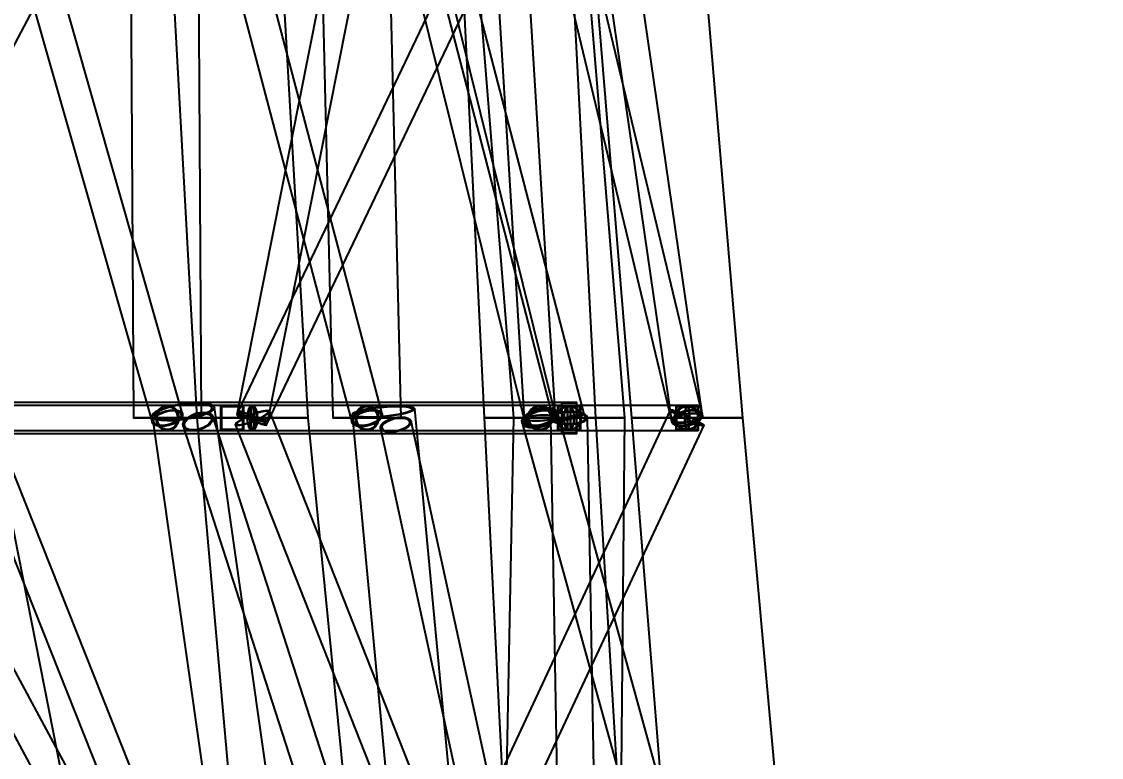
# Model space of a CAD drawing. Header units: millimetres. Extents: x -123812 to 252100, y -3000 to 639000.
# Drawn here: x 18780 to 36212, y 44520 to 56400 of the extents above; entities that cross this region are included whole.
import ezdxf

# ---------------------------------------------------------------- set-up
doc = ezdxf.new("R2010")
doc.units = ezdxf.units.MM
doc.layers.add('D-STR-DIM', color=7, linetype='Continuous', lineweight=13)
doc.layers.add('D-STR-STRC', color=7, linetype='Continuous', lineweight=25)
doc.styles.add('OpenSansCondensed-Light', font='OpenSansCondensed-Light.ttf')
doc.styles.add('TOWER_UNICODE', font='Arial Unicode.ttf')
doc.dimstyles.new('EZDXF', dxfattribs={"dimtxt": 0.25, "dimasz": 0.175, "dimexe": 0.375, "dimexo": 0.125, "dimgap": 0.1, "dimtad": 1, "dimlfac": 100, "dimzin": 12, "dimdsep": 46, "dimtxsty": 'OpenSansCondensed-Light', "dimblk": 'ARCHTICK', "dimcen": 2.5, "dimazin": 3, "dimtfac": 0.5, "dimtmove": 2, "dimatfit": 3})

# ---------------------------------------------------------------- blocks, each defined once
blk = doc.blocks.new('_ARCHTICK')
at = {"color": 0, "linetype": 'BYBLOCK', "const_width": 0.15}
blk.add_lwpolyline([(-0.5, -0.5), (0.5, 0.5)], dxfattribs=at)

msp = doc.modelspace()

# ---------------------------------------------------------------- linework, layer by layer
at = {"layer": 'D-STR-STRC'}
for points in [[(20869.8, 74936.4), (27373, 49936.4), (27381.3, 49933.9), (27405.9, 49935.9), (27445, 49942.4), (27495.9, 49952.7), (27555.2, 49966.3), (27618.8, 49982.1), (27682.4, 49999.2), (27741.7, 50016.3), (27792.7, 50032.4), (27831.7, 50046.2), (27856.3, 50056.8), (27864.7, 50063.6), (21361.6, 75063.6)], [(27218.6, 75049), (22257.6, 50049), (22266.1, 50040.8), (22291, 50029.8), (22330.6, 50016.8), (22382.2, 50002.6), (22442.3, 49988.3), (22506.8, 49974.8), (22571.3, 49963), (22631.4, 49953.7), (22683, 49947.5), (22722.6, 49945), (22747.5, 49946.2), (22756, 49951), (27717, 74951)], [(25357.5, 74984.9), (26894.9, 49984.9), (26903.5, 49973.8), (26928.8, 49964.6), (26969.1, 49957.7), (27021.6, 49953.7), (27082.8, 49952.9), (27148.4, 49955.3), (27214, 49960.7), (27275.2, 49968.8), (27327.7, 49979.1), (27368, 49990.7), (27393.3, 50003), (27401.9, 50015.1), (25864.5, 75015.1)], [(25644.8, 74959.4), (29273.7, 49959.4), (29288.7, 49942.6), (29319.7, 49929.7), (29364.7, 49921.6), (29420.5, 49918.8), (29483.4, 49921.6), (29549, 49929.7), (29613, 49942.6), (29670.9, 49959.4), (29718.7, 49979), (29753.4, 50000), (29772.3, 50021), (29774.4, 50040.6), (26145.5, 75040.6)], [(15409.8, 49883.4), (22027.1, 62383.4), (22017.2, 62395.5), (21992.7, 62414.7), (21955.3, 62439.7), (21907.4, 62468.8), (21852.4, 62500), (21793.9, 62531.2), (21736.1, 62560.3), (21682.8, 62585.3), (21637.6, 62604.5), (21603.7, 62616.6), (21583.3, 62620.7), (21577.9, 62616.6), (14960.6, 50116.6)], [(28251.9, 62610), (22277.9, 50110), (22280.9, 50098.7), (22299.2, 50080.5), (22331.7, 50057), (22376.1, 50029.5), (22429.4, 50000), (22488, 49970.5), (22547.9, 49943), (22605, 49919.5), (22655.4, 49901.3), (22695.7, 49890), (22723, 49886.1), (22735.7, 49890), (28709.7, 62390)], [(17317.7, 62433.7), (20889.9, 49933.7), (20904.7, 49906.2), (20935.1, 49885.1), (20979.2, 49871.9), (21033.9, 49867.4), (21095.5, 49871.9), (21159.8, 49885.1), (21222.4, 49906.2), (21279, 49933.7), (21325.8, 49965.7), (21359.6, 50000), (21378.2, 50034.3), (21380.1, 50066.3), (17807.9, 62566.3)], [(20813.9, 62433), (24112, 49933), (24129.6, 49905.2), (24162.6, 49883.9), (24209, 49870.5), (24265.4, 49865.9), (24328, 49870.5), (24392.6, 49883.9), (24454.8, 49905.2), (24510.3, 49933), (24555.4, 49965.3), (24586.9, 50000), (24602.8, 50034.7), (24601.9, 50067), (21303.8, 62567)], [(23805.1, 62432.7), (26903.7, 49932.7), (26923.1, 49904.9), (26957.8, 49883.5), (27005.4, 49870.1), (27062.9, 49865.5), (27126.1, 49870.1), (27190.9, 49883.5), (27252.8, 49904.9), (27307.5, 49932.7), (27351.4, 49965.2), (27381.5, 50000), (27395.7, 50034.8), (27393.1, 50067.3), (24294.5, 62567.3)], [(26273.3, 62432.9), (29279.5, 49932.9), (29299.5, 49905.1), (29334.8, 49883.7), (29383, 49870.3), (29440.8, 49865.7), (29504.3, 49870.3), (29569.1, 49883.7), (29630.9, 49905.1), (29685.3, 49932.9), (29728.8, 49965.2), (29758.4, 50000), (29771.9, 50034.8), (29768.6, 50067.1), (26762.4, 62567.1)], [(20739.4, 37597.7), (18251.1, 50197.7), (18226, 50238.2), (18168.7, 50269.2), (18083, 50288.7), (17974.8, 50295.4), (17851.4, 50288.7), (17721.4, 50269.2), (17593.4, 50238.2), (17476.3, 50197.7), (17378, 50150.6), (17305.2, 50100), (17262.9, 50049.4), (17254, 50002.3), (19742.4, 37402.3)], [(23694.1, 37567.2), (21892.1, 50167.2), (21875, 50198.7), (21824.7, 50223.5), (21744.7, 50239.9), (21640.5, 50246.7), (21519.1, 50243.6), (21388.9, 50230.6), (21258.6, 50208.8), (21137.3, 50179.5), (21033.1, 50144.8), (20953.1, 50107.1), (20902.8, 50068.9), (20885.7, 50032.8), (22687.7, 37432.8)], [(15185.2, 49796.8), (22506.8, 49796.8), (22514, 49803.7), (22520.6, 49824), (22526.3, 49856.3), (22530.7, 49898.4), (22533.5, 49947.4), (22534.4, 50000), (22533.5, 50052.6), (22530.7, 50101.6), (22526.3, 50143.7), (22520.6, 50176), (22514, 50196.3), (22506.8, 50203.2), (15185.2, 50203.2)], [(17497.3, 49796.8), (21135, 49796.8), (21181.3, 49803.7), (21224.4, 49824), (21261.4, 49856.3), (21289.8, 49898.4), (21307.7, 49947.4), (21313.8, 50000), (21307.7, 50052.6), (21289.8, 50101.6), (21261.4, 50143.7), (21224.4, 50176), (21181.3, 50196.3), (21135, 50203.2), (17497.3, 50203.2)], [(23165.7, 37740.4), (18265.9, 50069.2), (18249.5, 50103), (18217.9, 50128.9), (18173.2, 50145.2), (18118.5, 50150.7), (18057.5, 50145.2), (17994.3, 50128.9), (17933.3, 50103), (17878.6, 50069.2), (17834, 50029.9), (17802.5, 49987.7), (17786.2, 49945.5), (17786.2, 49906.2), (22686, 37577.4)], [(25819.5, 37784.1), (21872, 50015.3), (21854.9, 50046.1), (21822.4, 50069.8), (21776.8, 50084.6), (21721.1, 50089.7), (21659.1, 50084.6), (21595.1, 50069.8), (21533.5, 50046.1), (21478.3, 50015.3), (21433.4, 49979.4), (21401.9, 49940.9), (21385.9, 49902.4), (21386.4, 49866.5), (25333.9, 37635.3)], [(27716.4, 37605.2), (22786.6, 50105.2), (22778.1, 50117.3), (22751.2, 50121.4), (22707.6, 50117.3), (22650.3, 50105.2), (22583.3, 50085.9), (22511, 50060.7), (22438.4, 50031.4), (22370.5, 50000), (22311.9, 49968.6), (22266.6, 49939.3), (22237.6, 49914.1), (22227, 49894.8), (27156.8, 37394.8)], [(23954.7, 37374.4), (29796.2, 49874.4), (29787.1, 49887.4), (29760.2, 49908), (29717.1, 49935), (29660.9, 49966.3), (29595.4, 50000), (29525, 50033.7), (29454.5, 50065), (29388.8, 50092), (29332.3, 50112.6), (29288.9, 50125.6), (29261.5, 50130.1), (29252, 50125.6), (23410.5, 37625.6)], [(26314.6, 37546.4), (25128.1, 50146.4), (25110.8, 50166.1), (25060.3, 50181.3), (24979.9, 50190.9), (24875.2, 50194.3), (24753.2, 50191.4), (24622.3, 50182.2), (24491.3, 50167.4), (24369.4, 50148), (24264.6, 50125.3), (24184.2, 50100.9), (24133.7, 50076.5), (24116.4, 50053.6), (25303, 37453.6)], [(30886.2, 37581.7), (27437, 50081.7), (27416, 50115.6), (27376.7, 50141.5), (27321.9, 50157.9), (27255.3, 50163.4), (27181.3, 50157.9), (27105.2, 50141.5), (27031.9, 50115.6), (26966.6, 50081.7), (26913.7, 50042.3), (26876.8, 50000), (26858.4, 49957.7), (26859.8, 49918.3), (30308.9, 37418.3)], [(28140.7, 37500), (27918.5, 50000), (27911.7, 50027.2), (27885, 50052.6), (27840.1, 50074.4), (27780.2, 50091.1), (27709.3, 50101.6), (27632.2, 50105.2), (27554.1, 50101.6), (27480.5, 50091.1), (27416.4, 50074.4), (27366, 50052.6), (27332.8, 50027.2), (27319.1, 50000), (27541.4, 37500)], [(22969.7, 37920.8), (16471.6, 50010.3), (16456.9, 50006.2), (16428.1, 49994.2), (16387.1, 49975), (16336.8, 49949.9), (16280.5, 49920.8), (16222, 49889.5), (16165.5, 49858.3), (16114.6, 49829.1), (16073, 49804.1), (16043.4, 49784.9), (16027.8, 49772.9), (16027.3, 49768.7), (22525.4, 37679.2)], [(27705.4, 37860.4), (25067.1, 49949.9), (25048.9, 49975), (25015.1, 49994.2), (24968, 50006.2), (24910.9, 50010.3), (24847.7, 50006.2), (24782.7, 49994.2), (24720.2, 49975), (24664.6, 49949.9), (24619.6, 49920.8), (24588.4, 49889.5), (24572.9, 49858.3), (24574.4, 49829.1), (27212.7, 37739.6)]]:
    msp.add_lwpolyline(points, dxfattribs=at)
for points in [[(20510, 62500), (20585, 50000), (21685, 50000), (21607.7, 62500)], [(20919, 62500), (21606.8, 50000), (23406.8, 50000), (22686, 62500)], [(23501, 62500), (23806.9, 50000), (24906.9, 50000), (24598.6, 62500)], [(25634.4, 62500), (26248.4, 50000), (28048.4, 50000), (27401.3, 62500)], [(25716.3, 62500), (26718.8, 50000), (28518.8, 50000), (27483.3, 62500)], [(27597.3, 62500), (28624.1, 50000), (30424.1, 50000), (29364.3, 62500)], [(5244.4, 49750), (27743.8, 49750), (27743.8, 50250), (5244.4, 50250)], [(21388.9, 49969.4), (21258.6, 49956.4), (21137.3, 49953.3), (21033.1, 49960.1), (20953.1, 49976.5), (20902.8, 50001.3), (20885.7, 50032.8), (20902.8, 50068.9), (20953.1, 50107.1), (21033.1, 50144.8), (21137.3, 50179.5), (21258.6, 50208.8), (21388.9, 50230.6), (21519.1, 50243.6), (21640.5, 50246.7), (21744.7, 50239.9), (21824.7, 50223.5), (21875, 50198.7), (21892.1, 50167.2), (21875, 50131.1), (21824.7, 50092.9), (21744.7, 50055.2), (21640.5, 50020.5), (21519.1, 49991.2)], [(21388.9, 49979.7), (21268.9, 49967.7), (21157.1, 49964.8), (21061.1, 49971.1), (20987.4, 49986.2), (20941.1, 50009), (20925.3, 50038.1), (20941.1, 50071.3), (20987.4, 50106.5), (21061.1, 50141.3), (21157.1, 50173.2), (21268.9, 50200.2), (21388.9, 50220.3), (21508.9, 50232.3), (21620.7, 50235.2), (21716.7, 50228.9), (21790.4, 50213.8), (21836.7, 50191), (21852.5, 50161.9), (21836.7, 50128.7), (21790.4, 50093.5), (21716.7, 50058.7), (21620.7, 50026.8), (21508.9, 49999.8)], [(27743.8, 50250), (27493.8, 50250), (27493.8, 49750), (27743.8, 49750)], [(27737.8, 50238), (27499.8, 50238), (27499.8, 49762), (27737.8, 49762)], [(13803.1, 49800), (27643, 49800), (27643, 50200), (13803.1, 50200)], [(15416.1, 49800), (22354.8, 49800), (22354.8, 50200), (15416.1, 50200)], [(21359.6, 50000), (21325.8, 49965.7), (21279, 49933.7), (21222.4, 49906.2), (21159.8, 49885.1), (21095.5, 49871.9), (21033.9, 49867.4), (20979.2, 49871.9), (20935.1, 49885.1), (20904.7, 49906.2), (20889.9, 49933.7), (20891.9, 49965.7), (20910.4, 50000), (20944.2, 50034.3), (20991, 50066.3), (21047.6, 50093.8), (21110.2, 50114.9), (21174.5, 50128.1), (21236.1, 50132.6), (21290.8, 50128.1), (21334.9, 50114.9), (21365.3, 50093.8), (21380.1, 50066.3), (21378.2, 50034.3)], [(21337.5, 50000), (21307, 49969), (21264.8, 49940.2), (21213.8, 49915.4), (21157.3, 49896.4), (21099.4, 49884.5), (21043.9, 49880.4), (20994.5, 49884.5), (20954.8, 49896.4), (20927.3, 49915.4), (20914, 49940.2), (20915.8, 49969), (20932.5, 50000), (20963, 50031), (21005.2, 50059.8), (21056.2, 50084.6), (21112.7, 50103.6), (21170.6, 50115.5), (21226.2, 50119.6), (21275.5, 50115.5), (21315.2, 50103.6), (21342.7, 50084.6), (21356, 50059.8), (21354.2, 50031)], [(20951.2, 50000), (20957.4, 49947.4), (20975.8, 49898.4), (21005, 49856.3), (21043.1, 49824), (21087.4, 49803.7), (21135, 49796.8), (24356.9, 49796.8), (24404.5, 49803.7), (24448.9, 49824), (24486.9, 49856.3), (24516.2, 49898.4), (24534.5, 49947.4), (24540.8, 50000), (24534.5, 50052.6), (24516.2, 50101.6), (24486.9, 50143.7), (24448.9, 50176), (24404.5, 50196.3), (24356.9, 50203.2), (21135, 50203.2), (21087.4, 50196.3), (21043.1, 50176), (21005, 50143.7), (20975.8, 50101.6), (20957.4, 50052.6)], [(21318.8, 50000), (21312.6, 49947.4), (21294.2, 49898.4), (21265, 49856.3), (21226.9, 49824), (21182.6, 49803.7), (21135, 49796.8), (21087.4, 49803.7), (21043.1, 49824), (21005, 49856.3), (20975.8, 49898.4), (20957.4, 49947.4), (20951.2, 50000), (20957.4, 50052.6), (20975.8, 50101.6), (21005, 50143.7), (21043.1, 50176), (21087.4, 50196.3), (21135, 50203.2), (21182.6, 50196.3), (21226.9, 50176), (21265, 50143.7), (21294.2, 50101.6), (21312.6, 50052.6)], [(21313.8, 50000), (21307.7, 49947.4), (21289.8, 49898.4), (21261.4, 49856.3), (21224.4, 49824), (21181.3, 49803.7), (21135, 49796.8), (21088.7, 49803.7), (21045.6, 49824), (21008.6, 49856.3), (20980.2, 49898.4), (20962.3, 49947.4), (20956.2, 50000), (20962.3, 50052.6), (20980.2, 50101.6), (21008.6, 50143.7), (21045.6, 50176), (21088.7, 50196.3), (21135, 50203.2), (21181.3, 50196.3), (21224.4, 50176), (21261.4, 50143.7), (21289.8, 50101.6), (21307.7, 50052.6)], [(21304.4, 50000), (21298.6, 49951.5), (21281.7, 49906.4), (21254.8, 49867.6), (21219.7, 49837.9), (21178.8, 49819.2), (21135, 49812.8), (21091.2, 49819.2), (21050.3, 49837.9), (21015.2, 49867.6), (20988.3, 49906.4), (20971.4, 49951.5), (20965.6, 50000), (20971.4, 50048.5), (20988.3, 50093.6), (21015.2, 50132.4), (21050.3, 50162.1), (21091.2, 50180.8), (21135, 50187.2), (21178.8, 50180.8), (21219.7, 50162.1), (21254.8, 50132.4), (21281.7, 50093.6), (21298.6, 50048.5)], [(21299.7, 50000), (21294.1, 49951.5), (21277.6, 49906.4), (21251.5, 49867.6), (21217.3, 49837.9), (21177.6, 49819.2), (21135, 49812.8), (21092.4, 49819.2), (21052.7, 49837.9), (21018.5, 49867.6), (20992.4, 49906.4), (20975.9, 49951.5), (20970.3, 50000), (20975.9, 50048.5), (20992.4, 50093.6), (21018.5, 50132.4), (21052.7, 50162.1), (21092.4, 50180.8), (21135, 50187.2), (21177.6, 50180.8), (21217.3, 50162.1), (21251.5, 50132.4), (21277.6, 50093.6), (21294.1, 50048.5)], [(21856.5, 49940.9), (21825, 49902.4), (21780.1, 49866.5), (21724.9, 49835.7), (21663.3, 49812), (21599.3, 49797.2), (21537.3, 49792.1), (21481.6, 49797.2), (21436, 49812), (21403.5, 49835.7), (21386.4, 49866.5), (21385.9, 49902.4), (21401.9, 49940.9), (21433.4, 49979.4), (21478.3, 50015.3), (21533.5, 50046.1), (21595.1, 50069.8), (21659.1, 50084.6), (21721.1, 50089.7), (21776.8, 50084.6), (21822.4, 50069.8), (21854.9, 50046.1), (21872, 50015.3), (21872.5, 49979.4)], [(21834.1, 49940.9), (21805.7, 49906.2), (21765.2, 49873.8), (21715.5, 49846), (21659.9, 49824.7), (21602.2, 49811.3), (21546.4, 49806.7), (21496.1, 49811.3), (21455, 49824.7), (21425.7, 49846), (21410.3, 49873.8), (21409.8, 49906.2), (21424.3, 49940.9), (21452.7, 49975.6), (21493.2, 50008), (21542.9, 50035.8), (21598.5, 50057.1), (21656.2, 50070.5), (21712, 50075.1), (21762.3, 50070.5), (21803.4, 50057.1), (21832.7, 50035.8), (21848.1, 50008), (21848.6, 49975.6)], [(21994.9, 49800), (27802.8, 49800), (27802.8, 50200), (21994.9, 50200)], [(21994.9, 50200), (22363, 50200), (22363, 49800), (21994.9, 49800)], [(22002.2, 49800), (29700.9, 49800), (29700.9, 50200), (22002.2, 50200)], [(22002.2, 50200), (22355.7, 50200), (22355.7, 49800), (22002.2, 49800)], [(22003.1, 50200), (22354.8, 50200), (22354.8, 49800), (22003.1, 49800)], [(22006, 50188), (22351.9, 50188), (22351.9, 49812), (22006, 49812)], [(22012.8, 50188), (22345.1, 50188), (22345.1, 49812), (22012.8, 49812)], [(22013.6, 50188), (22344.3, 50188), (22344.3, 49812), (22013.6, 49812)], [(22370.5, 50000), (22311.9, 49968.6), (22266.6, 49939.3), (22237.6, 49914.1), (22227, 49894.8), (22235.5, 49882.7), (22262.4, 49878.6), (22306, 49882.7), (22363.3, 49894.8), (22430.4, 49914.1), (22502.6, 49939.3), (22575.2, 49968.6), (22643.1, 50000), (22701.7, 50031.4), (22747, 50060.7), (22776, 50085.9), (22786.6, 50105.2), (22778.1, 50117.3), (22751.2, 50121.4), (22707.6, 50117.3), (22650.3, 50105.2), (22583.3, 50085.9), (22511, 50060.7), (22438.4, 50031.4)], [(22383.3, 50000), (22330.1, 49971.5), (22289, 49944.9), (22262.8, 49922.1), (22253.1, 49904.6), (22260.8, 49893.6), (22285.2, 49889.9), (22324.8, 49893.6), (22376.7, 49904.6), (22437.5, 49922.1), (22503, 49944.9), (22568.8, 49971.5), (22630.4, 50000), (22683.5, 50028.5), (22724.6, 50055.1), (22750.9, 50077.9), (22760.5, 50095.4), (22752.8, 50106.4), (22728.4, 50110.1), (22688.9, 50106.4), (22636.9, 50095.4), (22576.1, 50077.9), (22510.6, 50055.1), (22444.8, 50028.5)], [(22506.8, 49974.8), (22442.3, 49988.3), (22382.2, 50002.6), (22330.6, 50016.8), (22291, 50029.8), (22266.1, 50040.8), (22257.6, 50049), (22266.1, 50053.8), (22291, 50055), (22330.6, 50052.5), (22382.2, 50046.3), (22442.3, 50037), (22506.8, 50025.2), (22571.3, 50011.7), (22631.4, 49997.4), (22683, 49983.2), (22722.6, 49970.2), (22747.5, 49959.2), (22756, 49951), (22747.5, 49946.2), (22722.6, 49945), (22683, 49947.5), (22631.4, 49953.7), (22571.3, 49963)], [(22584.2, 50000), (22637.5, 49970.5), (22681.9, 49943), (22714.4, 49919.5), (22732.8, 49901.3), (22735.7, 49890), (22723, 49886.1), (22695.7, 49890), (22655.4, 49901.3), (22605, 49919.5), (22547.9, 49943), (22488, 49970.5), (22429.4, 50000), (22376.1, 50029.5), (22331.7, 50057), (22299.2, 50080.5), (22280.9, 50098.7), (22277.9, 50110), (22290.6, 50113.9), (22318, 50110), (22358.2, 50098.7), (22408.6, 50080.5), (22465.7, 50057), (22525.6, 50029.5)], [(22506.8, 49977.3), (22448.7, 49989.5), (22394.5, 50002.4), (22348, 50015.1), (22312.3, 50026.9), (22289.8, 50036.8), (22282.2, 50044.1), (22289.8, 50048.5), (22312.3, 50049.6), (22348, 50047.3), (22394.5, 50041.8), (22448.7, 50033.4), (22506.8, 50022.7), (22565, 50010.5), (22619.1, 49997.6), (22665.7, 49984.9), (22701.4, 49973.1), (22723.8, 49963.2), (22731.5, 49955.9), (22723.8, 49951.5), (22701.4, 49950.4), (22665.7, 49952.7), (22619.1, 49958.2), (22565, 49966.6)], [(22576.6, 50000), (22624.7, 49973.4), (22664.7, 49948.6), (22694, 49927.4), (22710.5, 49911.1), (22713.2, 49900.8), (22701.8, 49897.3), (22677.1, 49900.8), (22640.8, 49911.1), (22595.3, 49927.4), (22543.9, 49948.6), (22489.9, 49973.4), (22437.1, 50000), (22389, 50026.6), (22348.9, 50051.4), (22319.6, 50072.6), (22303.1, 50088.9), (22300.5, 50099.2), (22311.9, 50102.7), (22336.6, 50099.2), (22372.9, 50088.9), (22418.3, 50072.6), (22469.7, 50051.4), (22523.7, 50026.6)], [(22420.2, 50000), (22423.2, 49947.4), (22431.8, 49898.4), (22445.6, 49856.3), (22463.5, 49824), (22484.4, 49803.7), (22506.8, 49796.8), (27618.8, 49796.8), (27641.2, 49803.7), (27662.1, 49824), (27680, 49856.3), (27693.8, 49898.4), (27702.5, 49947.4), (27705.4, 50000), (27702.5, 50052.6), (27693.8, 50101.6), (27680, 50143.7), (27662.1, 50176), (27641.2, 50196.3), (27618.8, 50203.2), (22506.8, 50203.2), (22484.4, 50196.3), (22463.5, 50176), (22445.6, 50143.7), (22431.8, 50101.6), (22423.2, 50052.6)], [(22420.2, 50000), (22423.2, 49947.4), (22431.8, 49898.4), (22445.6, 49856.3), (22463.5, 49824), (22484.4, 49803.7), (22506.8, 49796.8), (22529.2, 49803.7), (22550.1, 49824), (22568, 49856.3), (22581.8, 49898.4), (22590.5, 49947.4), (22593.4, 50000), (22590.5, 50052.6), (22581.8, 50101.6), (22568, 50143.7), (22550.1, 50176), (22529.2, 50196.3), (22506.8, 50203.2), (22484.4, 50196.3), (22463.5, 50176), (22445.6, 50143.7), (22431.8, 50101.6), (22423.2, 50052.6)], [(22427, 50000), (22429.8, 49951.5), (22437.7, 49906.4), (22450.4, 49867.6), (22466.9, 49837.9), (22486.2, 49819.2), (22506.8, 49812.8), (22527.5, 49819.2), (22546.7, 49837.9), (22563.2, 49867.6), (22575.9, 49906.4), (22583.9, 49951.5), (22586.6, 50000), (22583.9, 50048.5), (22575.9, 50093.6), (22563.2, 50132.4), (22546.7, 50162.1), (22527.5, 50180.8), (22506.8, 50187.2), (22486.2, 50180.8), (22466.9, 50162.1), (22450.4, 50132.4), (22437.7, 50093.6), (22429.8, 50048.5)], [(22469.6, 50000), (22470.8, 49947.4), (22474.6, 49898.4), (22480.5, 49856.3), (22488.2, 49824), (22497.2, 49803.7), (22506.8, 49796.8), (29524.1, 49796.8), (29533.7, 49803.7), (29542.7, 49824), (29550.4, 49856.3), (29556.3, 49898.4), (29560, 49947.4), (29561.3, 50000), (29560, 50052.6), (29556.3, 50101.6), (29550.4, 50143.7), (29542.7, 50176), (29533.7, 50196.3), (29524.1, 50203.2), (22506.8, 50203.2), (22497.2, 50196.3), (22488.2, 50176), (22480.5, 50143.7), (22474.6, 50101.6), (22470.8, 50052.6)], [(22544.1, 50000), (22542.8, 49947.4), (22539.1, 49898.4), (22533.1, 49856.3), (22525.4, 49824), (22516.5, 49803.7), (22506.8, 49796.8), (22497.2, 49803.7), (22488.2, 49824), (22480.5, 49856.3), (22474.6, 49898.4), (22470.8, 49947.4), (22469.6, 50000), (22470.8, 50052.6), (22474.6, 50101.6), (22480.5, 50143.7), (22488.2, 50176), (22497.2, 50196.3), (22506.8, 50203.2), (22516.5, 50196.3), (22525.4, 50176), (22533.1, 50143.7), (22539.1, 50101.6), (22542.8, 50052.6)], [(22469.6, 50000), (22470.8, 49947.4), (22474.6, 49898.4), (22480.5, 49856.3), (22488.2, 49824), (22497.2, 49803.7), (22506.8, 49796.8), (29524.1, 49796.8), (29533.7, 49803.7), (29542.7, 49824), (29550.4, 49856.3), (29556.3, 49898.4), (29560, 49947.4), (29561.3, 50000), (29560, 50052.6), (29556.3, 50101.6), (29550.4, 50143.7), (29542.7, 50176), (29533.7, 50196.3), (29524.1, 50203.2), (22506.8, 50203.2), (22497.2, 50196.3), (22488.2, 50176), (22480.5, 50143.7), (22474.6, 50101.6), (22470.8, 50052.6)], [(22544.1, 50000), (22542.8, 49947.4), (22539.1, 49898.4), (22533.1, 49856.3), (22525.4, 49824), (22516.5, 49803.7), (22506.8, 49796.8), (22497.2, 49803.7), (22488.2, 49824), (22480.5, 49856.3), (22474.6, 49898.4), (22470.8, 49947.4), (22469.6, 50000), (22470.8, 50052.6), (22474.6, 50101.6), (22480.5, 50143.7), (22488.2, 50176), (22497.2, 50196.3), (22506.8, 50203.2), (22516.5, 50196.3), (22525.4, 50176), (22533.1, 50143.7), (22539.1, 50101.6), (22542.8, 50052.6)], [(22541.1, 50000), (22540, 49951.5), (22536.5, 49906.4), (22531.1, 49867.6), (22524, 49837.9), (22515.7, 49819.2), (22506.8, 49812.8), (22497.9, 49819.2), (22489.7, 49837.9), (22482.6, 49867.6), (22477.1, 49906.4), (22473.7, 49951.5), (22472.5, 50000), (22473.7, 50048.5), (22477.1, 50093.6), (22482.6, 50132.4), (22489.7, 50162.1), (22497.9, 50180.8), (22506.8, 50187.2), (22515.7, 50180.8), (22524, 50162.1), (22531.1, 50132.4), (22536.5, 50093.6), (22540, 50048.5)], [(22541.1, 50000), (22540, 49951.5), (22536.5, 49906.4), (22531.1, 49867.6), (22524, 49837.9), (22515.7, 49819.2), (22506.8, 49812.8), (22497.9, 49819.2), (22489.7, 49837.9), (22482.6, 49867.6), (22477.1, 49906.4), (22473.7, 49951.5), (22472.5, 50000), (22473.7, 50048.5), (22477.1, 50093.6), (22482.6, 50132.4), (22489.7, 50162.1), (22497.9, 50180.8), (22506.8, 50187.2), (22515.7, 50180.8), (22524, 50162.1), (22531.1, 50132.4), (22536.5, 50093.6), (22540, 50048.5)], [(22534.4, 50000), (22533.5, 49947.4), (22530.7, 49898.4), (22526.3, 49856.3), (22520.6, 49824), (22514, 49803.7), (22506.8, 49796.8), (22499.7, 49803.7), (22493, 49824), (22487.3, 49856.3), (22482.9, 49898.4), (22480.2, 49947.4), (22479.2, 50000), (22480.2, 50052.6), (22482.9, 50101.6), (22487.3, 50143.7), (22493, 50176), (22499.7, 50196.3), (22506.8, 50203.2), (22514, 50196.3), (22520.6, 50176), (22526.3, 50143.7), (22530.7, 50101.6), (22533.5, 50052.6)], [(22532.2, 50000), (22531.4, 49951.5), (22528.8, 49906.4), (22524.8, 49867.6), (22519.5, 49837.9), (22513.4, 49819.2), (22506.8, 49812.8), (22500.2, 49819.2), (22494.1, 49837.9), (22488.8, 49867.6), (22484.8, 49906.4), (22482.3, 49951.5), (22481.4, 50000), (22482.3, 50048.5), (22484.8, 50093.6), (22488.8, 50132.4), (22494.1, 50162.1), (22500.2, 50180.8), (22506.8, 50187.2), (22513.4, 50180.8), (22519.5, 50162.1), (22524.8, 50132.4), (22528.8, 50093.6), (22531.4, 50048.5)], [(24586.9, 50000), (24555.4, 49965.3), (24510.3, 49933), (24454.8, 49905.2), (24392.6, 49883.9), (24328, 49870.5), (24265.4, 49865.9), (24209, 49870.5), (24162.6, 49883.9), (24129.6, 49905.2), (24112, 49933), (24111.1, 49965.3), (24127, 50000), (24158.5, 50034.7), (24203.6, 50067), (24259.1, 50094.8), (24321.3, 50116.1), (24385.9, 50129.5), (24448.5, 50134.1), (24504.9, 50129.5), (24551.2, 50116.1), (24584.3, 50094.8), (24601.9, 50067), (24602.8, 50034.7)], [(24622.3, 50017.8), (24491.3, 50008.6), (24369.4, 50005.7), (24264.6, 50009.1), (24184.2, 50018.7), (24133.7, 50033.9), (24116.4, 50053.6), (24133.7, 50076.5), (24184.2, 50100.9), (24264.6, 50125.3), (24369.4, 50148), (24491.3, 50167.4), (24622.3, 50182.2), (24753.2, 50191.4), (24875.2, 50194.3), (24979.9, 50190.9), (25060.3, 50181.3), (25110.8, 50166.1), (25128.1, 50146.4), (25110.8, 50123.5), (25060.3, 50099.1), (24979.9, 50074.7), (24875.2, 50052), (24753.2, 50032.6)], [(24564.3, 50000), (24535.8, 49968.7), (24495.2, 49939.6), (24445.2, 49914.5), (24389.1, 49895.3), (24330.8, 49883.2), (24274.4, 49879.1), (24223.5, 49883.2), (24181.8, 49895.3), (24151.9, 49914.5), (24136.1, 49939.6), (24135.3, 49968.7), (24149.6, 50000), (24178, 50031.3), (24218.7, 50060.4), (24268.7, 50085.5), (24324.8, 50104.7), (24383, 50116.8), (24439.5, 50120.9), (24490.4, 50116.8), (24532.1, 50104.7), (24561.9, 50085.5), (24577.8, 50060.4), (24578.6, 50031.3)], [(24622.3, 50024.3), (24501.7, 50015.8), (24389.3, 50013.1), (24292.8, 50016.3), (24218.7, 50025.1), (24172.1, 50039.1), (24156.3, 50057.3), (24172.1, 50078.3), (24218.7, 50100.8), (24292.8, 50123.3), (24389.3, 50144.2), (24501.7, 50162.1), (24622.3, 50175.7), (24742.9, 50184.2), (24855.3, 50186.9), (24951.8, 50183.7), (25025.8, 50174.9), (25072.4, 50160.9), (25088.3, 50142.7), (25072.4, 50121.7), (25025.8, 50099.2), (24951.8, 50076.7), (24855.3, 50055.8), (24742.9, 50037.9)], [(24168.8, 50000), (24175.2, 49947.4), (24194, 49898.4), (24223.9, 49856.3), (24262.9, 49824), (24308.2, 49803.7), (24356.9, 49796.8), (27148.4, 49796.8), (27197.1, 49803.7), (27242.5, 49824), (27281.4, 49856.3), (27311.3, 49898.4), (27330.1, 49947.4), (27336.6, 50000), (27330.1, 50052.6), (27311.3, 50101.6), (27281.4, 50143.7), (27242.5, 50176), (27197.1, 50196.3), (27148.4, 50203.2), (24356.9, 50203.2), (24308.2, 50196.3), (24262.9, 50176), (24223.9, 50143.7), (24194, 50101.6), (24175.2, 50052.6)], [(24545.1, 50000), (24538.7, 49947.4), (24519.9, 49898.4), (24490, 49856.3), (24451, 49824), (24405.6, 49803.7), (24356.9, 49796.8), (24308.2, 49803.7), (24262.9, 49824), (24223.9, 49856.3), (24194, 49898.4), (24175.2, 49947.4), (24168.8, 50000), (24175.2, 50052.6), (24194, 50101.6), (24223.9, 50143.7), (24262.9, 50176), (24308.2, 50196.3), (24356.9, 50203.2), (24405.6, 50196.3), (24451, 50176), (24490, 50143.7), (24519.9, 50101.6), (24538.7, 50052.6)], [(24540.8, 50000), (24534.5, 49947.4), (24516.2, 49898.4), (24486.9, 49856.3), (24448.9, 49824), (24404.5, 49803.7), (24356.9, 49796.8), (24309.4, 49803.7), (24265, 49824), (24226.9, 49856.3), (24197.7, 49898.4), (24179.4, 49947.4), (24173.1, 50000), (24179.4, 50052.6), (24197.7, 50101.6), (24226.9, 50143.7), (24265, 50176), (24309.4, 50196.3), (24356.9, 50203.2), (24404.5, 50196.3), (24448.9, 50176), (24486.9, 50143.7), (24516.2, 50101.6), (24534.5, 50052.6)], [(24530.3, 50000), (24524.4, 49951.5), (24507.1, 49906.4), (24479.5, 49867.6), (24443.6, 49837.9), (24401.8, 49819.2), (24356.9, 49812.8), (24312.1, 49819.2), (24270.3, 49837.9), (24234.4, 49867.6), (24206.8, 49906.4), (24189.5, 49951.5), (24183.6, 50000), (24189.5, 50048.5), (24206.8, 50093.6), (24234.4, 50132.4), (24270.3, 50162.1), (24312.1, 50180.8), (24356.9, 50187.2), (24401.8, 50180.8), (24443.6, 50162.1), (24479.5, 50132.4), (24507.1, 50093.6), (24524.4, 50048.5)], [(24526.3, 50000), (24520.5, 49951.5), (24503.6, 49906.4), (24476.7, 49867.6), (24441.6, 49837.9), (24400.8, 49819.2), (24356.9, 49812.8), (24313.1, 49819.2), (24272.3, 49837.9), (24237.2, 49867.6), (24210.3, 49906.4), (24193.3, 49951.5), (24187.6, 50000), (24193.3, 50048.5), (24210.3, 50093.6), (24237.2, 50132.4), (24272.3, 50162.1), (24313.1, 50180.8), (24356.9, 50187.2), (24400.8, 50180.8), (24441.6, 50162.1), (24476.7, 50132.4), (24503.6, 50093.6), (24520.5, 50048.5)], [(27420, 50000), (27383.1, 49957.7), (27330.2, 49918.3), (27264.9, 49884.4), (27191.7, 49858.5), (27115.5, 49842.1), (27041.5, 49836.6), (26974.9, 49842.1), (26920.1, 49858.5), (26880.8, 49884.4), (26859.8, 49918.3), (26858.4, 49957.7), (26876.8, 50000), (26913.7, 50042.3), (26966.6, 50081.7), (27031.9, 50115.6), (27105.2, 50141.5), (27181.3, 50157.9), (27255.3, 50163.4), (27321.9, 50157.9), (27376.7, 50141.5), (27416, 50115.6), (27437, 50081.7), (27438.4, 50042.3)], [(27394.6, 50000), (27361.2, 49961.7), (27313.2, 49925.9), (27254, 49895.2), (27187.6, 49871.7), (27118.5, 49856.9), (27051.5, 49851.8), (26991.1, 49856.9), (26941.4, 49871.7), (26905.8, 49895.2), (26886.7, 49925.9), (26885.5, 49961.7), (26902.2, 50000), (26935.6, 50038.3), (26983.6, 50074.1), (27042.8, 50104.8), (27109.2, 50128.3), (27178.3, 50143.1), (27245.3, 50148.2), (27305.7, 50143.1), (27355.4, 50128.3), (27391, 50104.8), (27410.1, 50074.1), (27411.3, 50038.3)], [(27148.4, 50044.7), (27082.8, 50039.3), (27021.6, 50031.2), (26969.1, 50020.9), (26928.8, 50009.3), (26903.5, 49997), (26894.9, 49984.9), (26903.5, 49973.8), (26928.8, 49964.6), (26969.1, 49957.7), (27021.6, 49953.7), (27082.8, 49952.9), (27148.4, 49955.3), (27214, 49960.7), (27275.2, 49968.8), (27327.7, 49979.1), (27368, 49990.7), (27393.3, 50003), (27401.9, 50015.1), (27393.3, 50026.2), (27368, 50035.4), (27327.7, 50042.3), (27275.2, 50046.3), (27214, 50047.1)], [(27381.5, 50000), (27351.4, 49965.2), (27307.5, 49932.7), (27252.8, 49904.9), (27190.9, 49883.5), (27126.1, 49870.1), (27062.9, 49865.5), (27005.4, 49870.1), (26957.8, 49883.5), (26923.1, 49904.9), (26903.7, 49932.7), (26901.1, 49965.2), (26915.3, 50000), (26945.4, 50034.8), (26989.3, 50067.3), (27044.1, 50095.1), (27105.9, 50116.5), (27170.7, 50129.9), (27234, 50134.5), (27291.4, 50129.9), (27339.1, 50116.5), (27373.7, 50095.1), (27393.1, 50067.3), (27395.7, 50034.8)], [(27148.4, 50040.3), (27089.2, 50035.4), (27034.1, 50028.1), (26986.8, 50018.9), (26950.4, 50008.4), (26927.6, 49997.3), (26919.8, 49986.4), (26927.6, 49976.4), (26950.4, 49968), (26986.8, 49961.9), (27034.1, 49958.3), (27089.2, 49957.5), (27148.4, 49959.7), (27207.6, 49964.6), (27262.7, 49971.9), (27310, 49981.1), (27346.4, 49991.6), (27369.2, 50002.7), (27377, 50013.6), (27369.2, 50023.6), (27346.4, 50032), (27310, 50038.1), (27262.7, 50041.7), (27207.6, 50042.5)], [(27358.6, 50000), (27331.5, 49968.6), (27291.9, 49939.4), (27242.5, 49914.2), (27186.7, 49895), (27128.3, 49882.9), (27071.3, 49878.7), (27019.5, 49882.9), (26976.5, 49895), (26945.3, 49914.2), (26927.8, 49939.4), (26925.4, 49968.6), (26938.2, 50000), (26965.4, 50031.4), (27005, 50060.6), (27054.3, 50085.8), (27110.1, 50105), (27168.5, 50117.1), (27225.5, 50121.3), (27277.3, 50117.1), (27320.3, 50105), (27351.6, 50085.8), (27369, 50060.6), (27371.4, 50031.4)], [(26945.9, 50000), (26952.8, 49947.4), (26973, 49898.4), (27005.2, 49856.3), (27047.2, 49824), (27096, 49803.7), (27148.4, 49796.8), (27618.8, 49796.8), (27671.2, 49803.7), (27720.1, 49824), (27762, 49856.3), (27794.2, 49898.4), (27814.4, 49947.4), (27821.3, 50000), (27814.4, 50052.6), (27794.2, 50101.6), (27762, 50143.7), (27720.1, 50176), (27671.2, 50196.3), (27618.8, 50203.2), (27148.4, 50203.2), (27096, 50196.3), (27047.2, 50176), (27005.2, 50143.7), (26973, 50101.6), (26952.8, 50052.6)], [(26945.9, 50000), (26952.8, 49947.4), (26973, 49898.4), (27005.2, 49856.3), (27047.2, 49824), (27096, 49803.7), (27148.4, 49796.8), (27200.8, 49803.7), (27249.7, 49824), (27291.6, 49856.3), (27323.8, 49898.4), (27344, 49947.4), (27350.9, 50000), (27344, 50052.6), (27323.8, 50101.6), (27291.6, 50143.7), (27249.7, 50176), (27200.8, 50196.3), (27148.4, 50203.2), (27096, 50196.3), (27047.2, 50176), (27005.2, 50143.7), (26973, 50101.6), (26952.8, 50052.6)], [(26956.8, 50000), (26963.3, 49947.4), (26982.5, 49898.4), (27012.9, 49856.3), (27052.6, 49824), (27098.8, 49803.7), (27148.4, 49796.8), (29524.1, 49796.8), (29573.7, 49803.7), (29619.9, 49824), (29659.6, 49856.3), (29690, 49898.4), (29709.2, 49947.4), (29715.7, 50000), (29709.2, 50052.6), (29690, 50101.6), (29659.6, 50143.7), (29619.9, 50176), (29573.7, 50196.3), (29524.1, 50203.2), (27148.4, 50203.2), (27098.8, 50196.3), (27052.6, 50176), (27012.9, 50143.7), (26982.5, 50101.6), (26963.3, 50052.6)], [(27340, 50000), (27333.5, 49947.4), (27314.4, 49898.4), (27283.9, 49856.3), (27244.2, 49824), (27198, 49803.7), (27148.4, 49796.8), (27098.8, 49803.7), (27052.6, 49824), (27012.9, 49856.3), (26982.5, 49898.4), (26963.3, 49947.4), (26956.8, 50000), (26963.3, 50052.6), (26982.5, 50101.6), (27012.9, 50143.7), (27052.6, 50176), (27098.8, 50196.3), (27148.4, 50203.2), (27198, 50196.3), (27244.2, 50176), (27283.9, 50143.7), (27314.4, 50101.6), (27333.5, 50052.6)], [(26956.8, 50000), (26963.3, 49947.4), (26982.5, 49898.4), (27012.9, 49856.3), (27052.6, 49824), (27098.8, 49803.7), (27148.4, 49796.8), (29524.1, 49796.8), (29573.7, 49803.7), (29619.9, 49824), (29659.6, 49856.3), (29690, 49898.4), (29709.2, 49947.4), (29715.7, 50000), (29709.2, 50052.6), (29690, 50101.6), (29659.6, 50143.7), (29619.9, 50176), (29573.7, 50196.3), (29524.1, 50203.2), (27148.4, 50203.2), (27098.8, 50196.3), (27052.6, 50176), (27012.9, 50143.7), (26982.5, 50101.6), (26963.3, 50052.6)], [(27340, 50000), (27333.5, 49947.4), (27314.4, 49898.4), (27283.9, 49856.3), (27244.2, 49824), (27198, 49803.7), (27148.4, 49796.8), (27098.8, 49803.7), (27052.6, 49824), (27012.9, 49856.3), (26982.5, 49898.4), (26963.3, 49947.4), (26956.8, 50000), (26963.3, 50052.6), (26982.5, 50101.6), (27012.9, 50143.7), (27052.6, 50176), (27098.8, 50196.3), (27148.4, 50203.2), (27198, 50196.3), (27244.2, 50176), (27283.9, 50143.7), (27314.4, 50101.6), (27333.5, 50052.6)], [(27336.6, 50000), (27330.1, 49947.4), (27311.3, 49898.4), (27281.4, 49856.3), (27242.5, 49824), (27197.1, 49803.7), (27148.4, 49796.8), (27099.7, 49803.7), (27054.3, 49824), (27015.4, 49856.3), (26985.5, 49898.4), (26966.7, 49947.4), (26960.3, 50000), (26966.7, 50052.6), (26985.5, 50101.6), (27015.4, 50143.7), (27054.3, 50176), (27099.7, 50196.3), (27148.4, 50203.2), (27197.1, 50196.3), (27242.5, 50176), (27281.4, 50143.7), (27311.3, 50101.6), (27330.1, 50052.6)], [(26961.9, 50000), (26968.2, 49951.5), (26986.8, 49906.4), (27016.5, 49867.6), (27055.1, 49837.9), (27100.1, 49819.2), (27148.4, 49812.8), (27196.7, 49819.2), (27241.7, 49837.9), (27280.3, 49867.6), (27310, 49906.4), (27328.6, 49951.5), (27335, 50000), (27328.6, 50048.5), (27310, 50093.6), (27280.3, 50132.4), (27241.7, 50162.1), (27196.7, 50180.8), (27148.4, 50187.2), (27100.1, 50180.8), (27055.1, 50162.1), (27016.5, 50132.4), (26986.8, 50093.6), (26968.2, 50048.5)], [(27324.9, 50000), (27318.9, 49951.5), (27301.3, 49906.4), (27273.2, 49867.6), (27236.7, 49837.9), (27194.1, 49819.2), (27148.4, 49812.8), (27102.7, 49819.2), (27060.1, 49837.9), (27023.6, 49867.6), (26995.5, 49906.4), (26977.9, 49951.5), (26971.9, 50000), (26977.9, 50048.5), (26995.5, 50093.6), (27023.6, 50132.4), (27060.1, 50162.1), (27102.7, 50180.8), (27148.4, 50187.2), (27194.1, 50180.8), (27236.7, 50162.1), (27273.2, 50132.4), (27301.3, 50093.6), (27318.9, 50048.5)], [(27324.9, 50000), (27318.9, 49951.5), (27301.3, 49906.4), (27273.2, 49867.6), (27236.7, 49837.9), (27194.1, 49819.2), (27148.4, 49812.8), (27102.7, 49819.2), (27060.1, 49837.9), (27023.6, 49867.6), (26995.5, 49906.4), (26977.9, 49951.5), (26971.9, 50000), (26977.9, 50048.5), (26995.5, 50093.6), (27023.6, 50132.4), (27060.1, 50162.1), (27102.7, 50180.8), (27148.4, 50187.2), (27194.1, 50180.8), (27236.7, 50162.1), (27273.2, 50132.4), (27301.3, 50093.6), (27318.9, 50048.5)], [(27321.7, 50000), (27315.8, 49951.5), (27298.5, 49906.4), (27271, 49867.6), (27235.1, 49837.9), (27193.3, 49819.2), (27148.4, 49812.8), (27103.5, 49819.2), (27061.7, 49837.9), (27025.8, 49867.6), (26998.3, 49906.4), (26981, 49951.5), (26975.1, 50000), (26981, 50048.5), (26998.3, 50093.6), (27025.8, 50132.4), (27061.7, 50162.1), (27103.5, 50180.8), (27148.4, 50187.2), (27193.3, 50180.8), (27235.1, 50162.1), (27271, 50132.4), (27298.5, 50093.6), (27315.8, 50048.5)], [(27319.1, 50000), (27325.9, 49972.8), (27352.6, 49947.4), (27397.5, 49925.6), (27457.4, 49908.9), (27528.4, 49898.4), (27605.5, 49894.8), (27683.5, 49898.4), (27757.1, 49908.9), (27821.3, 49925.6), (27871.7, 49947.4), (27904.8, 49972.8), (27918.5, 50000), (27911.7, 50027.2), (27885, 50052.6), (27840.1, 50074.4), (27780.2, 50091.1), (27709.3, 50101.6), (27632.2, 50105.2), (27554.1, 50101.6), (27480.5, 50091.1), (27416.4, 50074.4), (27366, 50052.6), (27332.8, 50027.2)], [(27347.1, 50000), (27353.2, 49975.3), (27377.5, 49952.3), (27418.1, 49932.6), (27472.5, 49917.4), (27536.8, 49907.9), (27606.7, 49904.7), (27677.4, 49907.9), (27744.2, 49917.4), (27802.4, 49932.6), (27848.1, 49952.3), (27878.1, 49975.3), (27890.5, 50000), (27884.4, 50024.7), (27860.2, 50047.7), (27819.5, 50067.4), (27765.1, 50082.6), (27700.8, 50092.1), (27630.9, 50095.3), (27560.2, 50092.1), (27493.4, 50082.6), (27435.2, 50067.4), (27389.6, 50047.7), (27359.5, 50024.7)], [(27618.8, 50017.9), (27555.2, 50000.8), (27495.9, 49983.7), (27445, 49967.6), (27405.9, 49953.8), (27381.3, 49943.2), (27373, 49936.4), (27381.3, 49933.9), (27405.9, 49935.9), (27445, 49942.4), (27495.9, 49952.7), (27555.2, 49966.3), (27618.8, 49982.1), (27682.4, 49999.2), (27741.7, 50016.3), (27792.7, 50032.4), (27831.7, 50046.2), (27856.3, 50056.8), (27864.7, 50063.6), (27856.3, 50066.1), (27831.7, 50064.1), (27792.7, 50057.6), (27741.7, 50047.3), (27682.4, 50033.7)], [(27618.8, 50016.1), (27561.4, 50000.7), (27508, 49985.3), (27462.1, 49970.8), (27426.8, 49958.4), (27404.7, 49948.8), (27397.1, 49942.6), (27404.7, 49940.4), (27426.8, 49942.3), (27462.1, 49948), (27508, 49957.4), (27561.4, 49969.6), (27618.8, 49983.9), (27676.2, 49999.3), (27729.6, 50014.7), (27775.5, 50029.2), (27810.8, 50041.6), (27832.9, 50051.2), (27840.5, 50057.4), (27832.9, 50059.6), (27810.8, 50057.7), (27775.5, 50052), (27729.6, 50042.6), (27676.2, 50030.4)], [(27416.3, 50000), (27423.2, 49947.4), (27443.4, 49898.4), (27475.6, 49856.3), (27517.6, 49824), (27566.4, 49803.7), (27618.8, 49796.8), (27671.2, 49803.7), (27720.1, 49824), (27762, 49856.3), (27794.2, 49898.4), (27814.4, 49947.4), (27821.3, 50000), (27814.4, 50052.6), (27794.2, 50101.6), (27762, 50143.7), (27720.1, 50176), (27671.2, 50196.3), (27618.8, 50203.2), (27566.4, 50196.3), (27517.6, 50176), (27475.6, 50143.7), (27443.4, 50101.6), (27423.2, 50052.6)], [(27432.3, 50000), (27438.6, 49951.5), (27457.3, 49906.4), (27486.9, 49867.6), (27525.5, 49837.9), (27570.5, 49819.2), (27618.8, 49812.8), (27667.1, 49819.2), (27712.1, 49837.9), (27750.7, 49867.6), (27780.4, 49906.4), (27799, 49951.5), (27805.4, 50000), (27799, 50048.5), (27780.4, 50093.6), (27750.7, 50132.4), (27712.1, 50162.1), (27667.1, 50180.8), (27618.8, 50187.2), (27570.5, 50180.8), (27525.5, 50162.1), (27486.9, 50132.4), (27457.3, 50093.6), (27438.6, 50048.5)], [(27434.8, 50200), (27802.8, 50200), (27802.8, 49800), (27434.8, 49800)], [(27445.8, 50188), (27791.8, 50188), (27791.8, 49812), (27445.8, 49812)], [(27532.2, 50000), (27535.2, 49947.4), (27543.8, 49898.4), (27557.6, 49856.3), (27575.5, 49824), (27596.4, 49803.7), (27618.8, 49796.8), (27641.2, 49803.7), (27662.1, 49824), (27680, 49856.3), (27693.8, 49898.4), (27702.5, 49947.4), (27705.4, 50000), (27702.5, 50052.6), (27693.8, 50101.6), (27680, 50143.7), (27662.1, 50176), (27641.2, 50196.3), (27618.8, 50203.2), (27596.4, 50196.3), (27575.5, 50176), (27557.6, 50143.7), (27543.8, 50101.6), (27535.2, 50052.6)], [(27539, 50000), (27541.7, 49951.5), (27549.7, 49906.4), (27562.4, 49867.6), (27578.9, 49837.9), (27598.2, 49819.2), (27618.8, 49812.8), (27639.5, 49819.2), (27658.7, 49837.9), (27675.2, 49867.6), (27687.9, 49906.4), (27695.9, 49951.5), (27698.6, 50000), (27695.9, 50048.5), (27687.9, 50093.6), (27675.2, 50132.4), (27658.7, 50162.1), (27639.5, 50180.8), (27618.8, 50187.2), (27598.2, 50180.8), (27578.9, 50162.1), (27562.4, 50132.4), (27549.7, 50093.6), (27541.7, 50048.5)], [(27594.6, 50200), (27643, 50200), (27643, 49800), (27594.6, 49800)], [(27596.1, 50188), (27641.6, 50188), (27641.6, 49812), (27596.1, 49812)], [(29595.4, 50000), (29660.9, 49966.3), (29717.1, 49935), (29760.2, 49908), (29787.1, 49887.4), (29796.2, 49874.4), (29786.7, 49869.9), (29759.3, 49874.4), (29715.8, 49887.4), (29659.3, 49908), (29593.6, 49935), (29523.2, 49966.3), (29452.8, 50000), (29387.2, 50033.7), (29331, 50065), (29288, 50092), (29261, 50112.6), (29252, 50125.6), (29261.5, 50130.1), (29288.9, 50125.6), (29332.3, 50112.6), (29388.8, 50092), (29454.5, 50065), (29525, 50033.7)], [(29753.4, 50000), (29718.7, 49979), (29670.9, 49959.4), (29613, 49942.6), (29549, 49929.7), (29483.4, 49921.6), (29420.5, 49918.8), (29364.7, 49921.6), (29319.7, 49929.7), (29288.7, 49942.6), (29273.7, 49959.4), (29275.8, 49979), (29294.8, 50000), (29329.4, 50021), (29377.3, 50040.6), (29435.2, 50057.4), (29499.1, 50070.3), (29564.7, 50078.4), (29627.6, 50081.2), (29683.4, 50078.4), (29728.4, 50070.3), (29759.4, 50057.4), (29774.4, 50040.6), (29772.3, 50021)], [(29758.4, 50000), (29728.8, 49965.2), (29685.3, 49932.9), (29630.9, 49905.1), (29569.1, 49883.7), (29504.3, 49870.3), (29440.8, 49865.7), (29383, 49870.3), (29334.8, 49883.7), (29299.5, 49905.1), (29279.5, 49932.9), (29276.2, 49965.2), (29289.8, 50000), (29319.3, 50034.8), (29362.8, 50067.1), (29417.3, 50094.9), (29479, 50116.3), (29543.9, 50129.7), (29607.3, 50134.3), (29665.1, 50129.7), (29713.3, 50116.3), (29748.6, 50094.9), (29768.6, 50067.1), (29771.9, 50034.8)], [(29588.7, 50000), (29648.1, 49969.5), (29699.1, 49941), (29738.1, 49916.6), (29762.6, 49897.9), (29770.8, 49886.1), (29762.2, 49882.1), (29737.3, 49886.1), (29697.9, 49897.9), (29646.7, 49916.6), (29587.1, 49941), (29523.2, 49969.5), (29459.4, 50000), (29400, 50030.5), (29349, 50059), (29310, 50083.4), (29285.6, 50102.1), (29277.4, 50113.9), (29286, 50117.9), (29310.8, 50113.9), (29350.2, 50102.1), (29401.4, 50083.4), (29461, 50059), (29524.9, 50030.5)], [(29730.8, 50000), (29699.6, 49981.1), (29656.4, 49963.4), (29604.2, 49948.2), (29546.6, 49936.6), (29487.4, 49929.3), (29430.7, 49926.8), (29380.4, 49929.3), (29339.9, 49936.6), (29311.9, 49948.2), (29298.4, 49963.4), (29300.2, 49981.1), (29317.3, 50000), (29348.5, 50018.9), (29391.7, 50036.6), (29443.9, 50051.8), (29501.6, 50063.4), (29560.7, 50070.7), (29617.4, 50073.2), (29667.7, 50070.7), (29708.3, 50063.4), (29736.3, 50051.8), (29749.8, 50036.6), (29747.9, 50018.9)], [(29735.3, 50000), (29708.7, 49968.7), (29669.5, 49939.5), (29620.3, 49914.4), (29564.7, 49895.2), (29506.2, 49883.1), (29449, 49878.9), (29396.9, 49883.1), (29353.4, 49895.2), (29321.6, 49914.4), (29303.6, 49939.5), (29300.6, 49968.7), (29312.8, 50000), (29339.5, 50031.3), (29378.7, 50060.5), (29427.8, 50085.6), (29483.5, 50104.8), (29541.9, 50116.9), (29599.1, 50121.1), (29651.2, 50116.9), (29694.7, 50104.8), (29726.5, 50085.6), (29744.5, 50060.5), (29747.5, 50031.3)], [(29715.7, 50000), (29709.2, 49947.4), (29690, 49898.4), (29659.6, 49856.3), (29619.9, 49824), (29573.7, 49803.7), (29524.1, 49796.8), (29474.5, 49803.7), (29428.3, 49824), (29388.6, 49856.3), (29358.1, 49898.4), (29339, 49947.4), (29332.4, 50000), (29339, 50052.6), (29358.1, 50101.6), (29388.6, 50143.7), (29428.3, 50176), (29474.5, 50196.3), (29524.1, 50203.2), (29573.7, 50196.3), (29619.9, 50176), (29659.6, 50143.7), (29690, 50101.6), (29709.2, 50052.6)], [(29715.7, 50000), (29709.2, 49947.4), (29690, 49898.4), (29659.6, 49856.3), (29619.9, 49824), (29573.7, 49803.7), (29524.1, 49796.8), (29474.5, 49803.7), (29428.3, 49824), (29388.6, 49856.3), (29358.1, 49898.4), (29339, 49947.4), (29332.4, 50000), (29339, 50052.6), (29358.1, 50101.6), (29388.6, 50143.7), (29428.3, 50176), (29474.5, 50196.3), (29524.1, 50203.2), (29573.7, 50196.3), (29619.9, 50176), (29659.6, 50143.7), (29690, 50101.6), (29709.2, 50052.6)], [(29347.3, 50200), (29700.9, 50200), (29700.9, 49800), (29347.3, 49800)], [(29700.6, 50000), (29694.6, 49951.5), (29676.9, 49906.4), (29648.9, 49867.6), (29612.3, 49837.9), (29569.8, 49819.2), (29524.1, 49812.8), (29478.4, 49819.2), (29435.8, 49837.9), (29399.2, 49867.6), (29371.2, 49906.4), (29353.6, 49951.5), (29347.5, 50000), (29353.6, 50048.5), (29371.2, 50093.6), (29399.2, 50132.4), (29435.8, 50162.1), (29478.4, 50180.8), (29524.1, 50187.2), (29569.8, 50180.8), (29612.3, 50162.1), (29648.9, 50132.4), (29676.9, 50093.6), (29694.6, 50048.5)], [(29700.6, 50000), (29694.6, 49951.5), (29676.9, 49906.4), (29648.9, 49867.6), (29612.3, 49837.9), (29569.8, 49819.2), (29524.1, 49812.8), (29478.4, 49819.2), (29435.8, 49837.9), (29399.2, 49867.6), (29371.2, 49906.4), (29353.6, 49951.5), (29347.5, 50000), (29353.6, 50048.5), (29371.2, 50093.6), (29399.2, 50132.4), (29435.8, 50162.1), (29478.4, 50180.8), (29524.1, 50187.2), (29569.8, 50180.8), (29612.3, 50162.1), (29648.9, 50132.4), (29676.9, 50093.6), (29694.6, 50048.5)], [(29357.9, 50188), (29690.2, 50188), (29690.2, 49812), (29357.9, 49812)], [(29561.3, 50000), (29560, 49947.4), (29556.3, 49898.4), (29550.4, 49856.3), (29542.7, 49824), (29533.7, 49803.7), (29524.1, 49796.8), (29514.4, 49803.7), (29505.4, 49824), (29497.7, 49856.3), (29491.8, 49898.4), (29488.1, 49947.4), (29486.8, 50000), (29488.1, 50052.6), (29491.8, 50101.6), (29497.7, 50143.7), (29505.4, 50176), (29514.4, 50196.3), (29524.1, 50203.2), (29533.7, 50196.3), (29542.7, 50176), (29550.4, 50143.7), (29556.3, 50101.6), (29560, 50052.6)], [(29561.3, 50000), (29560, 49947.4), (29556.3, 49898.4), (29550.4, 49856.3), (29542.7, 49824), (29533.7, 49803.7), (29524.1, 49796.8), (29514.4, 49803.7), (29505.4, 49824), (29497.7, 49856.3), (29491.8, 49898.4), (29488.1, 49947.4), (29486.8, 50000), (29488.1, 50052.6), (29491.8, 50101.6), (29497.7, 50143.7), (29505.4, 50176), (29514.4, 50196.3), (29524.1, 50203.2), (29533.7, 50196.3), (29542.7, 50176), (29550.4, 50143.7), (29556.3, 50101.6), (29560, 50052.6)], [(29558.4, 50000), (29557.2, 49951.5), (29553.8, 49906.4), (29548.3, 49867.6), (29541.2, 49837.9), (29532.9, 49819.2), (29524.1, 49812.8), (29515.2, 49819.2), (29506.9, 49837.9), (29499.8, 49867.6), (29494.4, 49906.4), (29490.9, 49951.5), (29489.8, 50000), (29490.9, 50048.5), (29494.4, 50093.6), (29499.8, 50132.4), (29506.9, 50162.1), (29515.2, 50180.8), (29524.1, 50187.2), (29532.9, 50180.8), (29541.2, 50162.1), (29548.3, 50132.4), (29553.8, 50093.6), (29557.2, 50048.5)], [(29558.4, 50000), (29557.2, 49951.5), (29553.8, 49906.4), (29548.3, 49867.6), (29541.2, 49837.9), (29532.9, 49819.2), (29524.1, 49812.8), (29515.2, 49819.2), (29506.9, 49837.9), (29499.8, 49867.6), (29494.4, 49906.4), (29490.9, 49951.5), (29489.8, 50000), (29490.9, 50048.5), (29494.4, 50093.6), (29499.8, 50132.4), (29506.9, 50162.1), (29515.2, 50180.8), (29524.1, 50187.2), (29532.9, 50180.8), (29541.2, 50162.1), (29548.3, 50132.4), (29553.8, 50093.6), (29557.2, 50048.5)], [(21685, 50000), (21666.3, 50000), (21611.3, 50000), (21523.9, 50000), (21410, 50000), (21277.4, 50000), (21135, 50000), (20992.7, 50000), (20860, 50000), (20746.1, 50000), (20658.7, 50000), (20603.7, 50000), (20585, 50000), (20603.7, 50000), (20658.7, 50000), (20746.1, 50000), (20860, 50000), (20992.7, 50000), (21135, 50000), (21277.4, 50000), (21410, 50000), (21523.9, 50000), (21611.3, 50000), (21666.3, 50000)], [(21660, 50000), (21642.1, 50000), (21589.7, 50000), (21506.2, 50000), (21397.5, 50000), (21270.9, 50000), (21135, 50000), (20999.1, 50000), (20872.5, 50000), (20763.8, 50000), (20680.3, 50000), (20627.9, 50000), (20610, 50000), (20627.9, 50000), (20680.3, 50000), (20763.8, 50000), (20872.5, 50000), (20999.1, 50000), (21135, 50000), (21270.9, 50000), (21397.5, 50000), (21506.2, 50000), (21589.7, 50000), (21642.1, 50000)], [(21606.8, 50000), (22720.1, 37500), (24645.1, 37500), (23406.8, 50000)], [(23406.8, 50000), (23376.1, 50000), (23286.2, 50000), (23143.2, 50000), (22956.8, 50000), (22739.8, 50000), (22506.8, 50000), (22273.9, 50000), (22056.8, 50000), (21870.4, 50000), (21727.4, 50000), (21637.5, 50000), (21606.8, 50000), (21637.5, 50000), (21727.4, 50000), (21870.4, 50000), (22056.8, 50000), (22273.9, 50000), (22506.8, 50000), (22739.8, 50000), (22956.8, 50000), (23143.2, 50000), (23286.2, 50000), (23376.1, 50000)], [(24906.9, 50000), (24888.2, 50000), (24833.3, 50000), (24745.9, 50000), (24631.9, 50000), (24499.3, 50000), (24356.9, 50000), (24214.6, 50000), (24081.9, 50000), (23968, 50000), (23880.6, 50000), (23825.7, 50000), (23806.9, 50000), (23825.7, 50000), (23880.6, 50000), (23968, 50000), (24081.9, 50000), (24214.6, 50000), (24356.9, 50000), (24499.3, 50000), (24631.9, 50000), (24745.9, 50000), (24833.3, 50000), (24888.2, 50000)], [(24881.9, 50000), (24864.1, 50000), (24811.6, 50000), (24728.2, 50000), (24619.4, 50000), (24492.8, 50000), (24356.9, 50000), (24221.1, 50000), (24094.4, 50000), (23985.7, 50000), (23902.3, 50000), (23849.8, 50000), (23831.9, 50000), (23849.8, 50000), (23902.3, 50000), (23985.7, 50000), (24094.4, 50000), (24221.1, 50000), (24356.9, 50000), (24492.8, 50000), (24619.4, 50000), (24728.2, 50000), (24811.6, 50000), (24864.1, 50000)], [(25053.1, 49889.5), (25021.9, 49858.3), (24976.9, 49829.1), (24921.3, 49804.1), (24858.8, 49784.9), (24793.8, 49772.9), (24730.6, 49768.7), (24673.5, 49772.9), (24626.5, 49784.9), (24592.7, 49804.1), (24574.4, 49829.1), (24572.9, 49858.3), (24588.4, 49889.5), (24619.6, 49920.8), (24664.6, 49949.9), (24720.2, 49975), (24782.7, 49994.2), (24847.7, 50006.2), (24910.9, 50010.3), (24968, 50006.2), (25015.1, 49994.2), (25048.9, 49975), (25067.1, 49949.9), (25068.6, 49920.8)], [(25030.3, 49889.5), (25002.1, 49861.3), (24961.5, 49835.1), (24911.4, 49812.5), (24855.1, 49795.2), (24796.4, 49784.3), (24739.4, 49780.6), (24688, 49784.3), (24645.6, 49795.2), (24615.1, 49812.5), (24598.7, 49835.1), (24597.3, 49861.3), (24611.2, 49889.5), (24639.4, 49917.7), (24680, 49944), (24730.1, 49966.5), (24786.4, 49983.9), (24845.1, 49994.7), (24902.1, 49998.4), (24953.5, 49994.7), (24995.9, 49983.9), (25026.4, 49966.5), (25042.9, 49944), (25044.2, 49917.7)], [(26248.4, 50000), (26878.5, 37500), (28803.5, 37500), (28048.4, 50000)], [(28048.4, 50000), (28017.7, 50000), (27927.8, 50000), (27784.8, 50000), (27598.4, 50000), (27381.3, 50000), (27148.4, 50000), (26915.5, 50000), (26698.4, 50000), (26512, 50000), (26369, 50000), (26279.1, 50000), (26248.4, 50000), (26279.1, 50000), (26369, 50000), (26512, 50000), (26698.4, 50000), (26915.5, 50000), (27148.4, 50000), (27381.3, 50000), (27598.4, 50000), (27784.8, 50000), (27927.8, 50000), (28017.7, 50000)], [(26474.1, 37500), (28399.1, 37500), (28518.8, 50000), (26718.8, 50000)], [(28518.8, 50000), (28488.1, 50000), (28398.2, 50000), (28255.2, 50000), (28068.8, 50000), (27851.7, 50000), (27618.8, 50000), (27385.9, 50000), (27168.8, 50000), (26982.4, 50000), (26839.4, 50000), (26749.5, 50000), (26718.8, 50000), (26749.5, 50000), (26839.4, 50000), (26982.4, 50000), (27168.8, 50000), (27385.9, 50000), (27618.8, 50000), (27851.7, 50000), (28068.8, 50000), (28255.2, 50000), (28398.2, 50000), (28488.1, 50000)], [(28624.1, 50000), (29635.1, 37500), (31560.1, 37500), (30424.1, 50000)], [(30424.1, 50000), (30393.4, 50000), (30303.5, 50000), (30160.5, 50000), (29974.1, 50000), (29757, 50000), (29524.1, 50000), (29291.1, 50000), (29074.1, 50000), (28887.7, 50000), (28744.6, 50000), (28654.7, 50000), (28624.1, 50000), (28654.7, 50000), (28744.6, 50000), (28887.7, 50000), (29074.1, 50000), (29291.1, 50000), (29524.1, 50000), (29757, 50000), (29974.1, 50000), (30160.5, 50000), (30303.5, 50000), (30393.4, 50000)]]:
    msp.add_lwpolyline(points, close=True, dxfattribs=at)

# ---------------------------------------------------------------- dimensions: what is measured, and where the dimension line sits
at = {"layer": 'D-STR-DIM'}
for base, p2 in [((187000, 0), (0, 450000)), ((250000, 0), (0, 375000)), ((124000, 0), (0, 350000))]:
    msp.add_linear_dim(base=base, p1=(0, 0), p2=p2, angle=90, dimstyle='EZDXF', override={"dimtxt": 8400, "dimasz": 3750, "dimexe": 2100, "dimexo": 1800, "dimgap": 2100, "dimtad": 1, "dimdec": 0, "dimlfac": 1, "dimlunit": 2, "dimtxsty": 'TOWER_UNICODE', "dimclrd": 7, "dimclre": 7, "dimclrt": 7}, dxfattribs=at).render()

doc.saveas('drawing.dxf')
